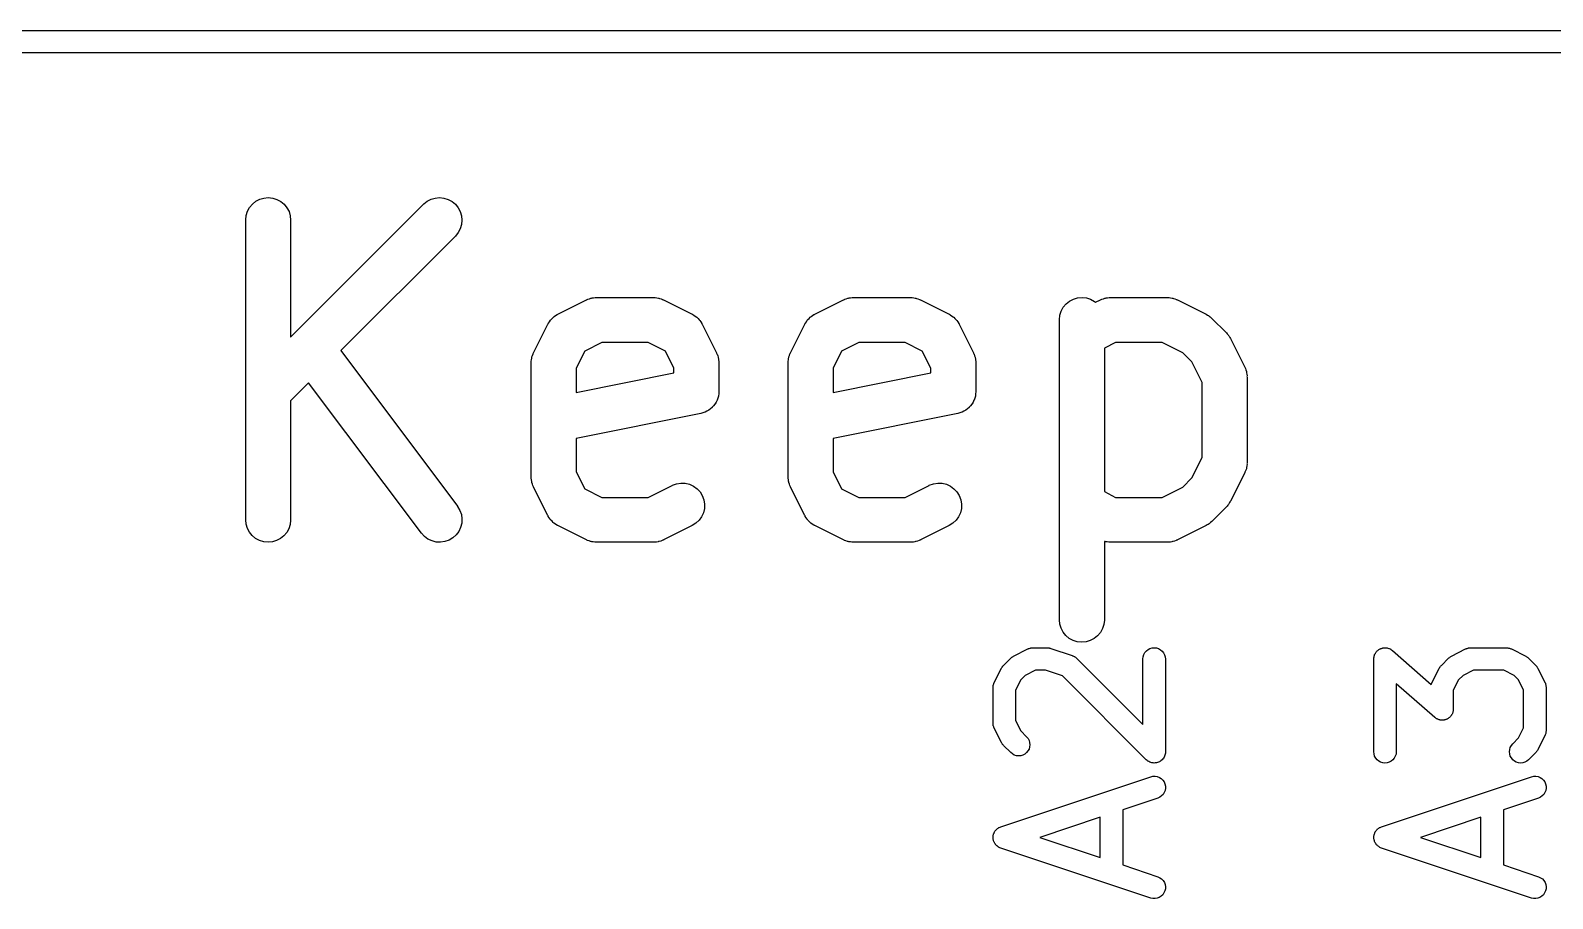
# Model space of a CAD drawing. Extents: x 108.9 to 171.3, y -114.4 to -56.8.
# Drawn here: x 121.73 to 131.89, y -62.61 to -56.82 of the extents above; entities that cross this region are included whole.
import ezdxf

# ---------------------------------------------------------------- set-up
doc = ezdxf.new("R2010")
doc.units = 0
doc.header["$MEASUREMENT"] = 0
doc.layers.add('BLACK', color=7, linetype='CONTINUOUS')

msp = doc.modelspace()

# ---------------------------------------------------------------- linework, layer by layer
at = {"layer": 'BLACK', "linetype": 'CONTINUOUS'}
for p, q in [((108.97, -56.821), (171.192, -56.821)), ((171.121, -56.971), (109.041, -56.971)), ((123.195, -58.002), (123.214, -57.9796)), ((123.214, -57.9796), (123.237, -57.9612)), ((123.237, -57.9612), (123.263, -57.9477)), ((123.263, -57.9477), (123.291, -57.9394)), ((123.291, -57.9394), (123.32, -57.9368)), ((123.32, -57.9368), (123.349, -57.9398)), ((123.349, -57.9398), (123.377, -57.9485)), ((123.377, -57.9485), (123.403, -57.9624)), ((123.403, -57.9624), (123.425, -57.9811)), ((123.425, -57.9811), (123.444, -58.0038)), ((123.469, -58.8675), (124.356, -57.9807)), ((124.356, -57.9807), (124.357, -57.9792)), ((124.357, -57.9792), (124.38, -57.961)), ((124.38, -57.961), (124.406, -57.9475)), ((124.406, -57.9475), (124.434, -57.9393)), ((124.434, -57.9393), (124.463, -57.9368)), ((124.463, -57.9368), (124.492, -57.9399)), ((124.492, -57.9399), (124.52, -57.9487)), ((124.52, -57.9487), (124.546, -57.9627)), ((124.546, -57.9627), (124.569, -57.9814)), ((124.569, -57.9814), (124.587, -58.0042)), ((123.169, -58.0847), (123.172, -58.0556)), ((123.169, -58.0868), (123.169, -58.0847)), ((123.169, -60.0868), (123.169, -58.0868)), ((123.172, -58.0556), (123.181, -58.0277)), ((123.181, -58.0277), (123.195, -58.002)), ((123.444, -58.0038), (123.458, -58.0296)), ((123.458, -58.0296), (123.466, -58.0576)), ((123.466, -58.0576), (123.469, -58.0868)), ((123.469, -58.0868), (123.469, -58.8675)), ((124.587, -58.0042), (124.601, -58.0301)), ((124.601, -58.0301), (124.609, -58.0581)), ((124.609, -58.0581), (124.612, -58.0873)), ((124.586, -58.1702), (124.568, -58.1928)), ((124.6, -58.1444), (124.586, -58.1702)), ((124.609, -58.1164), (124.6, -58.1444)), ((124.612, -58.0873), (124.609, -58.1164)), ((124.568, -58.1928), (123.803, -58.958)), ((125.252, -58.7145), (125.442, -58.6193)), ((125.442, -58.6193), (125.444, -58.6183)), ((125.444, -58.6183), (125.448, -58.6168)), ((125.448, -58.6168), (125.452, -58.6147)), ((125.452, -58.6147), (125.462, -58.6118)), ((125.462, -58.6118), (125.472, -58.6082)), ((125.472, -58.6082), (125.476, -58.6076)), ((125.476, -58.6076), (125.48, -58.6063)), ((125.48, -58.6063), (125.49, -58.6053)), ((125.49, -58.6053), (125.501, -58.6037)), ((125.501, -58.6037), (125.505, -58.6039)), ((125.505, -58.6039), (125.509, -58.6034)), ((125.509, -58.6034), (125.89, -58.6034)), ((125.89, -58.6034), (125.892, -58.6034)), ((125.892, -58.6034), (125.897, -58.6039)), ((125.897, -58.6039), (125.901, -58.6038)), ((125.901, -58.6038), (125.911, -58.6056)), ((125.911, -58.6056), (125.922, -58.6067)), ((125.922, -58.6067), (125.926, -58.608)), ((125.926, -58.608), (125.93, -58.6088)), ((125.93, -58.6088), (125.94, -58.6125)), ((125.94, -58.6125), (125.949, -58.6156)), ((125.949, -58.6156), (125.953, -58.6177)), ((125.953, -58.6177), (125.957, -58.6193)), ((125.957, -58.6193), (126.148, -58.7145)), ((126.966, -58.7145), (127.157, -58.6193)), ((127.157, -58.6193), (127.159, -58.6183)), ((127.159, -58.6183), (127.163, -58.6168)), ((127.163, -58.6168), (127.167, -58.6147)), ((127.167, -58.6147), (127.176, -58.6118)), ((127.176, -58.6118), (127.186, -58.6082)), ((127.186, -58.6082), (127.19, -58.6076)), ((127.19, -58.6076), (127.195, -58.6063)), ((127.195, -58.6063), (127.205, -58.6053)), ((127.205, -58.6053), (127.215, -58.6037)), ((127.215, -58.6037), (127.219, -58.6039)), ((127.219, -58.6039), (127.224, -58.6034)), ((127.224, -58.6034), (127.605, -58.6034)), ((127.605, -58.6034), (127.607, -58.6034)), ((127.607, -58.6034), (127.611, -58.6039)), ((127.611, -58.6039), (127.616, -58.6038)), ((127.616, -58.6038), (127.626, -58.6056)), ((127.626, -58.6056), (127.636, -58.6067)), ((127.636, -58.6067), (127.64, -58.608)), ((127.64, -58.608), (127.644, -58.6088)), ((127.644, -58.6088), (127.654, -58.6125)), ((127.654, -58.6125), (127.664, -58.6156)), ((127.664, -58.6156), (127.668, -58.6177)), ((127.668, -58.6177), (127.672, -58.6193)), ((127.672, -58.6193), (127.862, -58.7145)), ((128.601, -58.7222), (128.61, -58.6943)), ((128.61, -58.6943), (128.624, -58.6687)), ((128.624, -58.6687), (128.643, -58.6463)), ((128.643, -58.6463), (128.665, -58.6279)), ((128.665, -58.6279), (128.691, -58.6143)), ((128.691, -58.6143), (128.719, -58.6061)), ((128.719, -58.6061), (128.749, -58.6034)), ((128.749, -58.6034), (128.778, -58.6065)), ((128.778, -58.6065), (128.806, -58.6151)), ((128.806, -58.6151), (128.831, -58.6291)), ((128.831, -58.6291), (128.839, -58.6353)), ((128.839, -58.6353), (128.871, -58.6193)), ((128.871, -58.6193), (128.873, -58.6183)), ((128.873, -58.6183), (128.877, -58.6168)), ((128.877, -58.6168), (128.881, -58.6147)), ((128.881, -58.6147), (128.891, -58.6118)), ((128.891, -58.6118), (128.9, -58.6082)), ((128.9, -58.6082), (128.905, -58.6076)), ((128.905, -58.6076), (128.909, -58.6063)), ((128.909, -58.6063), (128.919, -58.6053)), ((128.919, -58.6053), (128.929, -58.6037)), ((128.929, -58.6037), (128.934, -58.6039)), ((128.934, -58.6039), (128.938, -58.6034)), ((128.938, -58.6034), (129.319, -58.6034)), ((129.319, -58.6034), (129.321, -58.6034)), ((129.321, -58.6034), (129.325, -58.6039)), ((129.325, -58.6039), (129.33, -58.6038)), ((129.33, -58.6038), (129.34, -58.6056)), ((129.34, -58.6056), (129.35, -58.6067)), ((129.35, -58.6067), (129.354, -58.608)), ((129.354, -58.608), (129.359, -58.6088)), ((129.359, -58.6088), (129.368, -58.6125)), ((129.368, -58.6125), (129.378, -58.6156)), ((129.378, -58.6156), (129.382, -58.6177)), ((129.382, -58.6177), (129.386, -58.6193)), ((129.386, -58.6193), (129.577, -58.7145)), ((125.09, -58.9721), (125.185, -58.7816)), ((125.185, -58.7816), (125.186, -58.7797)), ((125.186, -58.7797), (125.188, -58.777)), ((125.188, -58.777), (125.189, -58.774)), ((125.189, -58.774), (125.195, -58.7647)), ((125.195, -58.7647), (125.202, -58.7552)), ((125.202, -58.7552), (125.204, -58.7528)), ((125.204, -58.7528), (125.206, -58.7502)), ((125.206, -58.7502), (125.214, -58.7423)), ((125.214, -58.7423), (125.222, -58.7342)), ((125.222, -58.7342), (125.225, -58.7323)), ((125.225, -58.7323), (125.227, -58.7301)), ((125.227, -58.7301), (125.237, -58.724)), ((125.237, -58.724), (125.246, -58.7175)), ((125.246, -58.7175), (125.249, -58.7162)), ((125.249, -58.7162), (125.252, -58.7145)), ((126.148, -58.7145), (126.15, -58.7155)), ((126.15, -58.7155), (126.153, -58.7172)), ((126.153, -58.7172), (126.155, -58.7185)), ((126.155, -58.7185), (126.165, -58.7252)), ((126.165, -58.7252), (126.174, -58.7314)), ((126.174, -58.7314), (126.177, -58.7336)), ((126.177, -58.7336), (126.179, -58.7355)), ((126.179, -58.7355), (126.187, -58.7438)), ((126.187, -58.7438), (126.195, -58.7518)), ((126.195, -58.7518), (126.197, -58.7544)), ((126.197, -58.7544), (126.199, -58.7568)), ((126.199, -58.7568), (126.206, -58.7665)), ((126.206, -58.7665), (126.212, -58.7759)), ((126.212, -58.7759), (126.213, -58.7788)), ((126.213, -58.7788), (126.215, -58.7816)), ((126.215, -58.7816), (126.31, -58.9721)), ((126.804, -58.9721), (126.899, -58.7816)), ((126.899, -58.7816), (126.9, -58.7797)), ((126.9, -58.7797), (126.902, -58.777)), ((126.902, -58.777), (126.903, -58.774)), ((126.903, -58.774), (126.91, -58.7647)), ((126.91, -58.7647), (126.916, -58.7552)), ((126.916, -58.7552), (126.918, -58.7528)), ((126.918, -58.7528), (126.92, -58.7502)), ((126.92, -58.7502), (126.928, -58.7423)), ((126.928, -58.7423), (126.936, -58.7342)), ((126.936, -58.7342), (126.939, -58.7323)), ((126.939, -58.7323), (126.941, -58.7301)), ((126.941, -58.7301), (126.951, -58.724)), ((126.951, -58.724), (126.96, -58.7175)), ((126.96, -58.7175), (126.963, -58.7162)), ((126.963, -58.7162), (126.966, -58.7145)), ((127.862, -58.7145), (127.864, -58.7155)), ((127.864, -58.7155), (127.867, -58.7172)), ((127.867, -58.7172), (127.87, -58.7185)), ((127.87, -58.7185), (127.879, -58.7252)), ((127.879, -58.7252), (127.889, -58.7314)), ((127.889, -58.7314), (127.891, -58.7336)), ((127.891, -58.7336), (127.894, -58.7355)), ((127.894, -58.7355), (127.901, -58.7438)), ((127.901, -58.7438), (127.91, -58.7518)), ((127.91, -58.7518), (127.911, -58.7544)), ((127.911, -58.7544), (127.914, -58.7568)), ((127.914, -58.7568), (127.92, -58.7665)), ((127.92, -58.7665), (127.926, -58.7759)), ((127.926, -58.7759), (127.928, -58.7788)), ((127.928, -58.7788), (127.929, -58.7816)), ((127.929, -58.7816), (128.025, -58.9721)), ((128.598, -58.7513), (128.601, -58.7222)), ((128.598, -58.7534), (128.598, -58.7513)), ((128.598, -60.7534), (128.598, -58.7534)), ((129.577, -58.7145), (129.578, -58.7155)), ((129.578, -58.7155), (129.585, -58.72)), ((129.585, -58.72), (129.593, -58.724)), ((129.593, -58.724), (129.598, -58.728)), ((129.598, -58.728), (129.603, -58.7314)), ((129.603, -58.7314), (129.609, -58.7373)), ((129.609, -58.7373), (129.615, -58.7426)), ((129.615, -58.7426), (129.711, -58.8378)), ((129.711, -58.8378), (129.712, -58.8393)), ((129.712, -58.8393), (129.717, -58.8459)), ((129.717, -58.8459), (129.723, -58.852)), ((129.723, -58.852), (129.727, -58.8573)), ((129.727, -58.8573), (129.73, -58.8622)), ((129.73, -58.8622), (129.734, -58.8697)), ((129.734, -58.8697), (129.739, -58.8768)), ((129.739, -58.8768), (129.834, -59.0673)), ((123.803, -58.958), (124.582, -59.9968)), ((125.078, -59.0037), (125.079, -58.9994)), ((125.079, -58.9994), (125.083, -58.9898)), ((125.083, -58.9898), (125.086, -58.9801)), ((125.086, -58.9801), (125.088, -58.9762)), ((125.088, -58.9762), (125.09, -58.9721)), ((125.431, -58.9605), (125.374, -59.0746)), ((125.545, -58.9034), (125.431, -58.9605)), ((125.855, -58.9034), (125.545, -58.9034)), ((125.969, -58.9605), (125.855, -58.9034)), ((126.026, -59.0746), (125.969, -58.9605)), ((126.31, -58.9721), (126.311, -58.9739)), ((126.311, -58.9739), (126.313, -58.9781)), ((126.313, -58.9781), (126.315, -58.982)), ((126.315, -58.982), (126.318, -58.9918)), ((126.318, -58.9918), (126.321, -59.0014)), ((126.793, -58.9994), (126.797, -58.9898)), ((126.793, -59.0037), (126.793, -58.9994)), ((126.797, -58.9898), (126.8, -58.9801)), ((126.8, -58.9801), (126.802, -58.9762)), ((126.802, -58.9762), (126.804, -58.9721)), ((127.145, -58.9605), (127.088, -59.0746)), ((127.259, -58.9034), (127.145, -58.9605)), ((127.569, -58.9034), (127.259, -58.9034)), ((127.683, -58.9605), (127.569, -58.9034)), ((127.74, -59.0746), (127.683, -58.9605)), ((128.025, -58.9721), (128.025, -58.9739)), ((128.025, -58.9739), (128.027, -58.9781)), ((128.027, -58.9781), (128.029, -58.982)), ((128.029, -58.982), (128.032, -58.9918)), ((128.032, -58.9918), (128.036, -59.0014)), ((128.973, -58.9034), (128.898, -58.9414)), ((128.898, -58.9414), (128.898, -59.8988)), ((129.284, -58.9034), (128.973, -58.9034)), ((129.421, -58.9719), (129.284, -58.9034)), ((129.481, -59.0328), (129.421, -58.9719)), ((125.074, -59.0282), (125.076, -59.0181)), ((125.074, -59.0327), (125.074, -59.0282)), ((125.074, -59.037), (125.074, -59.0327)), ((125.074, -59.0391), (125.074, -59.037)), ((125.074, -59.801), (125.074, -59.0391)), ((125.076, -59.0181), (125.077, -59.008)), ((125.077, -59.008), (125.078, -59.0037)), ((125.374, -59.0746), (125.374, -59.2371)), ((126.026, -59.1066), (126.026, -59.0746)), ((126.321, -59.0014), (126.322, -59.0058)), ((126.322, -59.0058), (126.323, -59.01)), ((126.323, -59.01), (126.324, -59.0202)), ((126.324, -59.0202), (126.326, -59.0303)), ((126.326, -59.0303), (126.326, -59.0347)), ((126.326, -59.0347), (126.326, -59.0391)), ((126.326, -59.0391), (126.326, -59.2296)), ((126.788, -59.0282), (126.79, -59.0181)), ((126.789, -59.0327), (126.788, -59.0282)), ((126.788, -59.037), (126.789, -59.0327)), ((126.788, -59.0391), (126.788, -59.037)), ((126.788, -59.801), (126.788, -59.0391)), ((126.79, -59.0181), (126.791, -59.008)), ((126.791, -59.008), (126.793, -59.0037)), ((127.088, -59.0746), (127.088, -59.2371)), ((127.74, -59.1066), (127.74, -59.0746)), ((128.036, -59.0014), (128.036, -59.0058)), ((128.036, -59.0058), (128.038, -59.01)), ((128.038, -59.01), (128.039, -59.0202)), ((128.039, -59.0202), (128.04, -59.0303)), ((128.04, -59.0303), (128.04, -59.0347)), ((128.04, -59.0347), (128.04, -59.0391)), ((128.04, -59.0391), (128.04, -59.2296)), ((129.55, -59.1698), (129.481, -59.0328)), ((129.834, -59.0673), (129.835, -59.0692)), ((129.835, -59.0692), (129.837, -59.0733)), ((129.837, -59.0733), (129.839, -59.0772)), ((129.839, -59.0772), (129.842, -59.087)), ((129.842, -59.087), (129.845, -59.0967)), ((129.845, -59.0967), (129.846, -59.101)), ((129.846, -59.101), (129.847, -59.1052)), ((123.588, -59.1723), (123.469, -59.2918)), ((124.342, -60.1768), (123.588, -59.1723)), ((125.374, -59.2371), (126.026, -59.1066)), ((127.088, -59.2371), (127.74, -59.1066)), ((129.55, -59.6704), (129.55, -59.1698)), ((129.847, -59.1052), (129.848, -59.1154)), ((129.848, -59.1154), (129.85, -59.1256)), ((129.85, -59.1256), (129.849, -59.13)), ((129.849, -59.13), (129.85, -59.1344)), ((129.85, -59.1344), (129.85, -59.7058)), ((123.469, -59.2918), (123.469, -60.0868)), ((126.307, -59.3009), (126.301, -59.3133)), ((126.314, -59.2887), (126.307, -59.3009)), ((126.319, -59.2741), (126.314, -59.2875)), ((126.314, -59.2875), (126.314, -59.2881)), ((126.314, -59.2881), (126.314, -59.2887)), ((126.323, -59.2608), (126.319, -59.2741)), ((126.325, -59.2456), (126.323, -59.2595)), ((126.323, -59.2595), (126.323, -59.2601)), ((126.323, -59.2601), (126.323, -59.2608)), ((126.326, -59.2317), (126.325, -59.2456)), ((126.326, -59.2296), (126.326, -59.2303)), ((126.326, -59.2303), (126.326, -59.2304)), ((126.326, -59.2304), (126.326, -59.2304)), ((126.326, -59.2304), (126.326, -59.2317)), ((128.022, -59.3009), (128.015, -59.3133)), ((128.028, -59.2887), (128.022, -59.3009)), ((128.029, -59.2875), (128.028, -59.2881)), ((128.028, -59.2881), (128.028, -59.2887)), ((128.033, -59.2741), (128.029, -59.2875)), ((128.037, -59.2608), (128.033, -59.2741)), ((128.039, -59.2456), (128.037, -59.2595)), ((128.037, -59.2595), (128.037, -59.2601)), ((128.037, -59.2601), (128.037, -59.2608)), ((128.04, -59.2317), (128.039, -59.2456)), ((128.04, -59.2296), (128.04, -59.2303)), ((128.04, -59.2303), (128.04, -59.2304)), ((128.04, -59.2304), (128.04, -59.2304)), ((128.04, -59.2304), (128.04, -59.2317)), ((126.206, -59.3767), (125.374, -59.5431)), ((126.219, -59.3726), (126.206, -59.3767)), ((126.232, -59.3687), (126.219, -59.3726)), ((126.233, -59.3684), (126.232, -59.3687)), ((126.234, -59.3682), (126.233, -59.3684)), ((126.246, -59.3616), (126.234, -59.3682)), ((126.258, -59.3551), (126.246, -59.3616)), ((126.259, -59.3547), (126.258, -59.3551)), ((126.27, -59.3455), (126.259, -59.3544)), ((126.259, -59.3544), (126.259, -59.3547)), ((126.281, -59.3368), (126.27, -59.3455)), ((126.282, -59.3359), (126.281, -59.3363)), ((126.281, -59.3363), (126.281, -59.3368)), ((126.291, -59.3251), (126.282, -59.3359)), ((126.3, -59.3144), (126.291, -59.3251)), ((126.301, -59.3133), (126.3, -59.3138)), ((126.3, -59.3138), (126.3, -59.3144)), ((127.92, -59.3767), (127.088, -59.5431)), ((127.933, -59.3726), (127.92, -59.3767)), ((127.947, -59.3687), (127.933, -59.3726)), ((127.948, -59.3682), (127.947, -59.3684)), ((127.947, -59.3684), (127.947, -59.3687)), ((127.96, -59.3616), (127.948, -59.3682)), ((127.973, -59.3551), (127.96, -59.3616)), ((127.974, -59.3544), (127.973, -59.3547)), ((127.973, -59.3547), (127.973, -59.3551)), ((127.984, -59.3455), (127.974, -59.3544)), ((127.995, -59.3368), (127.984, -59.3455)), ((127.996, -59.3363), (127.995, -59.3368)), ((128.005, -59.3251), (127.996, -59.3359)), ((127.996, -59.3359), (127.996, -59.3363)), ((128.014, -59.3144), (128.005, -59.3251)), ((128.015, -59.3133), (128.014, -59.3138)), ((128.014, -59.3138), (128.014, -59.3144)), ((125.374, -59.5431), (125.374, -59.7656)), ((127.088, -59.5431), (127.088, -59.7656)), ((129.481, -59.8074), (129.55, -59.6704)), ((129.85, -59.7079), (129.849, -59.7123)), ((129.85, -59.7058), (129.85, -59.7079)), ((125.074, -59.8054), (125.074, -59.801)), ((125.074, -59.8099), (125.074, -59.8054)), ((125.076, -59.82), (125.074, -59.8099)), ((125.374, -59.7656), (125.431, -59.8797)), ((126.788, -59.8054), (126.788, -59.801)), ((126.788, -59.8099), (126.788, -59.8054)), ((126.79, -59.82), (126.788, -59.8099)), ((127.088, -59.7656), (127.145, -59.8797)), ((129.421, -59.8682), (129.481, -59.8074)), ((129.834, -59.7729), (129.739, -59.9634)), ((129.836, -59.7688), (129.834, -59.7729)), ((129.838, -59.7649), (129.836, -59.7688)), ((129.841, -59.7551), (129.838, -59.7649)), ((129.845, -59.7456), (129.841, -59.7551)), ((129.847, -59.737), (129.845, -59.7412)), ((129.845, -59.7412), (129.845, -59.7456)), ((129.848, -59.7268), (129.847, -59.737)), ((129.85, -59.7167), (129.848, -59.7268)), ((129.849, -59.7123), (129.85, -59.7167)), ((125.077, -59.8302), (125.076, -59.82)), ((125.078, -59.8344), (125.077, -59.8302)), ((125.079, -59.8388), (125.078, -59.8344)), ((125.082, -59.8484), (125.079, -59.8388)), ((125.085, -59.8582), (125.082, -59.8484)), ((125.087, -59.8621), (125.085, -59.8582)), ((125.089, -59.8662), (125.087, -59.8621)), ((125.09, -59.8681), (125.089, -59.8662)), ((125.185, -60.0586), (125.09, -59.8681)), ((125.431, -59.8797), (125.545, -59.9368)), ((125.855, -59.9368), (126.014, -59.8574)), ((126.014, -59.8574), (126.016, -59.8564)), ((126.016, -59.8564), (126.043, -59.8463)), ((126.043, -59.8463), (126.072, -59.8418)), ((126.072, -59.8418), (126.101, -59.8429)), ((126.101, -59.8429), (126.13, -59.8497)), ((126.13, -59.8497), (126.156, -59.8619)), ((126.156, -59.8619), (126.18, -59.8791)), ((126.18, -59.8791), (126.2, -59.9005)), ((126.2, -59.9005), (126.215, -59.9254)), ((126.791, -59.8302), (126.79, -59.82)), ((126.792, -59.8344), (126.791, -59.8302)), ((126.793, -59.8388), (126.792, -59.8344)), ((126.796, -59.8484), (126.793, -59.8388)), ((126.799, -59.8582), (126.796, -59.8484)), ((126.801, -59.8621), (126.799, -59.8582)), ((126.803, -59.8662), (126.801, -59.8621)), ((126.804, -59.8681), (126.803, -59.8662)), ((126.899, -60.0586), (126.804, -59.8681)), ((127.145, -59.8797), (127.259, -59.9368)), ((127.569, -59.9368), (127.728, -59.8574)), ((127.728, -59.8574), (127.73, -59.8564)), ((127.73, -59.8564), (127.757, -59.8463)), ((127.757, -59.8463), (127.786, -59.8418)), ((127.786, -59.8418), (127.816, -59.8429)), ((127.816, -59.8429), (127.844, -59.8497)), ((127.844, -59.8497), (127.871, -59.8619)), ((127.871, -59.8619), (127.894, -59.8791)), ((127.894, -59.8791), (127.914, -59.9005)), ((127.914, -59.9005), (127.93, -59.9254)), ((128.898, -59.8988), (128.973, -59.9368)), ((129.284, -59.9368), (129.421, -59.8682)), ((124.582, -59.9968), (124.583, -59.9984)), ((124.583, -59.9984), (124.598, -60.0237)), ((125.545, -59.9368), (125.855, -59.9368)), ((126.215, -59.9254), (126.226, -59.9528)), ((126.23, -60.0109), (126.223, -60.0395)), ((126.226, -59.9528), (126.231, -59.9817)), ((126.231, -59.9817), (126.23, -60.0109)), ((127.259, -59.9368), (127.569, -59.9368)), ((127.93, -59.9254), (127.94, -59.9528)), ((127.944, -60.0109), (127.937, -60.0395)), ((127.94, -59.9528), (127.945, -59.9817)), ((127.945, -59.9817), (127.944, -60.0109)), ((128.973, -59.9368), (129.284, -59.9368)), ((129.711, -60.0024), (129.615, -60.0976)), ((129.716, -59.9958), (129.711, -60.0024)), ((129.722, -59.9898), (129.716, -59.9958)), ((129.725, -59.9846), (129.722, -59.9898)), ((129.729, -59.9797), (129.725, -59.9846)), ((129.733, -59.9723), (129.729, -59.9797)), ((129.738, -59.9652), (129.733, -59.9723)), ((129.739, -59.9634), (129.738, -59.9652)), ((123.172, -60.1159), (123.169, -60.0868)), ((123.18, -60.1439), (123.172, -60.1159)), ((123.466, -60.1179), (123.457, -60.1459)), ((123.469, -60.0889), (123.466, -60.1179)), ((123.469, -60.0868), (123.469, -60.0889)), ((124.598, -60.0237), (124.608, -60.0513)), ((124.61, -60.1095), (124.603, -60.1379)), ((124.608, -60.0513), (124.612, -60.0803)), ((124.612, -60.0803), (124.61, -60.1095)), ((125.187, -60.0613), (125.185, -60.0586)), ((125.188, -60.0643), (125.187, -60.0613)), ((125.194, -60.0737), (125.188, -60.0643)), ((125.2, -60.0834), (125.194, -60.0737)), ((125.203, -60.0857), (125.2, -60.0834)), ((125.204, -60.0884), (125.203, -60.0857)), ((125.213, -60.0964), (125.204, -60.0884)), ((125.22, -60.1047), (125.213, -60.0964)), ((125.223, -60.1066), (125.22, -60.1047)), ((125.225, -60.1088), (125.223, -60.1066)), ((125.235, -60.115), (125.225, -60.1088)), ((125.244, -60.1216), (125.235, -60.115)), ((126.173, -60.1101), (126.148, -60.1257)), ((126.194, -60.09), (126.173, -60.1101)), ((126.211, -60.0661), (126.194, -60.09)), ((126.223, -60.0395), (126.211, -60.0661)), ((126.901, -60.0613), (126.899, -60.0586)), ((126.902, -60.0643), (126.901, -60.0613)), ((126.909, -60.0737), (126.902, -60.0643)), ((126.915, -60.0834), (126.909, -60.0737)), ((126.917, -60.0857), (126.915, -60.0834)), ((126.919, -60.0884), (126.917, -60.0857)), ((126.927, -60.0964), (126.919, -60.0884)), ((126.935, -60.1047), (126.927, -60.0964)), ((126.937, -60.1066), (126.935, -60.1047)), ((126.94, -60.1088), (126.937, -60.1066)), ((126.949, -60.115), (126.94, -60.1088)), ((126.959, -60.1216), (126.949, -60.115)), ((127.887, -60.1101), (127.862, -60.1257)), ((127.908, -60.09), (127.887, -60.1101)), ((127.925, -60.0661), (127.908, -60.09)), ((127.937, -60.0395), (127.925, -60.0661)), ((129.591, -60.1173), (129.584, -60.1212)), ((129.596, -60.1134), (129.591, -60.1173)), ((129.601, -60.1101), (129.596, -60.1134)), ((129.607, -60.1043), (129.601, -60.1101)), ((129.614, -60.0991), (129.607, -60.1043)), ((129.615, -60.0976), (129.614, -60.0991)), ((123.194, -60.1698), (123.18, -60.1439)), ((123.213, -60.1925), (123.194, -60.1698)), ((123.235, -60.2111), (123.213, -60.1925)), ((123.261, -60.225), (123.235, -60.2111)), ((123.401, -60.2123), (123.375, -60.2258)), ((123.424, -60.1939), (123.401, -60.2123)), ((123.443, -60.1715), (123.424, -60.1939)), ((123.457, -60.1459), (123.443, -60.1715)), ((124.362, -60.1984), (124.342, -60.1768)), ((124.385, -60.2157), (124.362, -60.1984)), ((124.412, -60.2281), (124.385, -60.2157)), ((124.551, -60.2074), (124.526, -60.2224)), ((124.573, -60.1878), (124.551, -60.2074)), ((124.59, -60.1643), (124.573, -60.1878)), ((124.603, -60.1379), (124.59, -60.1643)), ((125.247, -60.123), (125.244, -60.1216)), ((125.25, -60.1247), (125.247, -60.123)), ((125.252, -60.1257), (125.25, -60.1247)), ((125.442, -60.2209), (125.252, -60.1257)), ((126.148, -60.1257), (125.957, -60.2209)), ((126.962, -60.123), (126.959, -60.1216)), ((126.964, -60.1247), (126.962, -60.123)), ((126.966, -60.1257), (126.964, -60.1247)), ((127.157, -60.2209), (126.966, -60.1257)), ((127.862, -60.1257), (127.672, -60.2209)), ((129.577, -60.1257), (129.386, -60.2209)), ((129.584, -60.1212), (129.577, -60.1257)), ((123.289, -60.2337), (123.261, -60.225)), ((123.318, -60.2368), (123.289, -60.2337)), ((123.347, -60.2341), (123.318, -60.2368)), ((123.375, -60.2258), (123.347, -60.2341)), ((124.44, -60.2352), (124.412, -60.2281)), ((124.469, -60.2366), (124.44, -60.2352)), ((124.498, -60.2323), (124.469, -60.2366)), ((124.526, -60.2224), (124.498, -60.2323)), ((125.446, -60.2225), (125.442, -60.2209)), ((125.45, -60.2246), (125.446, -60.2225)), ((125.46, -60.2277), (125.45, -60.2246)), ((125.47, -60.2314), (125.46, -60.2277)), ((125.474, -60.2321), (125.47, -60.2314)), ((125.478, -60.2335), (125.474, -60.2321)), ((125.488, -60.2346), (125.478, -60.2335)), ((125.499, -60.2364), (125.488, -60.2346)), ((125.503, -60.2363), (125.499, -60.2364)), ((125.507, -60.2367), (125.503, -60.2363)), ((125.509, -60.2368), (125.507, -60.2367)), ((125.89, -60.2368), (125.509, -60.2368)), ((125.895, -60.2363), (125.89, -60.2368)), ((125.899, -60.2365), (125.895, -60.2363)), ((125.909, -60.2349), (125.899, -60.2365)), ((125.92, -60.2339), (125.909, -60.2349)), ((125.924, -60.2326), (125.92, -60.2339)), ((125.928, -60.2319), (125.924, -60.2326)), ((125.938, -60.2284), (125.928, -60.2319)), ((125.948, -60.2254), (125.938, -60.2284)), ((125.951, -60.2234), (125.948, -60.2254)), ((125.956, -60.2218), (125.951, -60.2234)), ((125.957, -60.2209), (125.956, -60.2218)), ((127.161, -60.2225), (127.157, -60.2209)), ((127.165, -60.2246), (127.161, -60.2225)), ((127.174, -60.2277), (127.165, -60.2246)), ((127.184, -60.2314), (127.174, -60.2277)), ((127.188, -60.2321), (127.184, -60.2314)), ((127.193, -60.2335), (127.188, -60.2321)), ((127.203, -60.2346), (127.193, -60.2335)), ((127.213, -60.2364), (127.203, -60.2346)), ((127.217, -60.2363), (127.213, -60.2364)), ((127.222, -60.2367), (127.217, -60.2363)), ((127.224, -60.2368), (127.222, -60.2367)), ((127.605, -60.2368), (127.224, -60.2368)), ((127.609, -60.2363), (127.605, -60.2368)), ((127.613, -60.2365), (127.609, -60.2363)), ((127.624, -60.2349), (127.613, -60.2365)), ((127.634, -60.2339), (127.624, -60.2349)), ((127.638, -60.2326), (127.634, -60.2339)), ((127.642, -60.2319), (127.638, -60.2326)), ((127.652, -60.2284), (127.642, -60.2319)), ((127.662, -60.2254), (127.652, -60.2284)), ((127.666, -60.2234), (127.662, -60.2254)), ((127.67, -60.2218), (127.666, -60.2234)), ((127.672, -60.2209), (127.67, -60.2218)), ((128.898, -60.2314), (128.898, -60.2311)), ((128.898, -60.2311), (128.898, -60.7534)), ((128.903, -60.2321), (128.898, -60.2314)), ((128.907, -60.2335), (128.903, -60.2321)), ((128.917, -60.2346), (128.907, -60.2335)), ((128.927, -60.2364), (128.917, -60.2346)), ((128.932, -60.2363), (128.927, -60.2364)), ((128.936, -60.2367), (128.932, -60.2363)), ((128.938, -60.2368), (128.936, -60.2367)), ((129.319, -60.2368), (128.938, -60.2368)), ((129.323, -60.2363), (129.319, -60.2368)), ((129.328, -60.2365), (129.323, -60.2363)), ((129.338, -60.2349), (129.328, -60.2365)), ((129.348, -60.2339), (129.338, -60.2349)), ((129.352, -60.2326), (129.348, -60.2339)), ((129.357, -60.2319), (129.352, -60.2326)), ((129.366, -60.2284), (129.357, -60.2319)), ((129.376, -60.2254), (129.366, -60.2284)), ((129.38, -60.2234), (129.376, -60.2254)), ((129.384, -60.2218), (129.38, -60.2234)), ((129.386, -60.2209), (129.384, -60.2218)), ((128.6, -60.7826), (128.598, -60.7534)), ((128.609, -60.8106), (128.6, -60.7826)), ((128.623, -60.8364), (128.609, -60.8106)), ((128.885, -60.8125), (128.871, -60.8382)), ((128.894, -60.7846), (128.885, -60.8125)), ((128.898, -60.7555), (128.894, -60.7846)), ((128.898, -60.7534), (128.898, -60.7555)), ((128.641, -60.8591), (128.623, -60.8364)), ((128.664, -60.8778), (128.641, -60.8591)), ((128.689, -60.8917), (128.664, -60.8778)), ((128.717, -60.9004), (128.689, -60.8917)), ((128.746, -60.9034), (128.717, -60.9004)), ((128.776, -60.9008), (128.746, -60.9034)), ((128.804, -60.8925), (128.776, -60.9008)), ((128.83, -60.8789), (128.804, -60.8925)), ((128.852, -60.8606), (128.83, -60.8789)), ((128.871, -60.8382), (128.852, -60.8606)), ((128.225, -61.0579), (128.273, -61.0103)), ((128.273, -61.0096), (128.277, -61.0069)), ((128.273, -61.0103), (128.273, -61.0096)), ((128.277, -61.0069), (128.28, -61.004)), ((128.28, -61.004), (128.282, -61.0024)), ((128.282, -61.0024), (128.285, -61.0004)), ((128.285, -61.0004), (128.289, -60.9985)), ((128.289, -60.9985), (128.292, -60.9963)), ((128.292, -60.9963), (128.387, -60.9486)), ((128.387, -60.9486), (128.388, -60.9482)), ((128.388, -60.9482), (128.39, -60.9474)), ((128.39, -60.9474), (128.392, -60.9464)), ((128.392, -60.9464), (128.397, -60.9449)), ((128.397, -60.9449), (128.402, -60.9431)), ((128.402, -60.9431), (128.404, -60.9428)), ((128.404, -60.9428), (128.406, -60.9421)), ((128.406, -60.9421), (128.411, -60.9416)), ((128.411, -60.9416), (128.416, -60.9408)), ((128.416, -60.9408), (128.419, -60.9409)), ((128.419, -60.9409), (128.421, -60.9407)), ((128.421, -60.9407), (128.516, -60.9407)), ((128.516, -60.9407), (128.517, -60.9407)), ((128.517, -60.9407), (128.521, -60.9412)), ((128.521, -60.9412), (128.526, -60.9413)), ((128.526, -60.9413), (128.529, -60.942)), ((128.529, -60.942), (128.532, -60.9424)), ((128.532, -60.9424), (128.536, -60.9436)), ((128.536, -60.9436), (128.54, -60.9446)), ((128.54, -60.9446), (128.683, -60.9922)), ((128.683, -60.9922), (128.684, -60.9925)), ((128.684, -60.9925), (128.686, -60.9934)), ((128.686, -60.9934), (128.688, -60.9941)), ((128.688, -60.9941), (128.692, -60.9965)), ((128.692, -60.9965), (128.697, -60.9987)), ((128.697, -60.9987), (128.699, -61)), ((128.699, -61), (128.701, -61.001)), ((128.701, -61.001), (128.705, -61.0043)), ((128.705, -61.0043), (128.709, -61.0073)), ((128.709, -61.0073), (128.71, -61.0089)), ((128.71, -61.0089), (128.712, -61.0103)), ((128.712, -61.0103), (129.155, -61.4537)), ((129.155, -61.0147), (129.157, -61.0001)), ((129.155, -61.0157), (129.155, -61.0147)), ((129.155, -61.4537), (129.155, -61.0157)), ((129.157, -61.0001), (129.161, -60.9862)), ((129.161, -60.9862), (129.168, -60.9733)), ((129.168, -60.9733), (129.178, -60.9621)), ((129.178, -60.9621), (129.189, -60.953)), ((129.189, -60.953), (129.202, -60.9462)), ((129.202, -60.9462), (129.216, -60.942)), ((129.216, -60.942), (129.231, -60.9407)), ((129.231, -60.9407), (129.245, -60.9422)), ((129.245, -60.9422), (129.259, -60.9466)), ((129.259, -60.9466), (129.272, -60.9535)), ((129.272, -60.9535), (129.284, -60.9629)), ((129.284, -60.9629), (129.293, -60.9742)), ((129.293, -60.9742), (129.3, -60.9871)), ((129.3, -60.9871), (129.304, -61.0011)), ((129.304, -61.0011), (129.305, -61.0157)), ((129.305, -61.0157), (129.305, -61.6348)), ((130.695, -61.0147), (130.696, -61.01)), ((130.695, -61.0157), (130.695, -61.0147)), ((130.695, -61.6348), (130.695, -61.0157)), ((130.696, -61.0053), (130.697, -61.0027)), ((130.696, -61.01), (130.696, -61.0053)), ((130.697, -61.0001), (130.698, -60.9956)), ((130.697, -61.0027), (130.697, -61.0001)), ((130.698, -60.9956), (130.7, -60.9911)), ((130.7, -60.9911), (130.701, -60.9887)), ((130.701, -60.9862), (130.704, -60.9821)), ((130.701, -60.9887), (130.701, -60.9862)), ((130.704, -60.9821), (130.706, -60.9778)), ((130.706, -60.9778), (130.707, -60.9756)), ((130.707, -60.9756), (130.708, -60.9733)), ((130.708, -60.9733), (130.712, -60.9697)), ((130.712, -60.9697), (130.714, -60.9659)), ((130.714, -60.9659), (130.716, -60.9641)), ((130.716, -60.9641), (130.718, -60.9621)), ((130.718, -60.9621), (130.722, -60.9592)), ((130.722, -60.9592), (130.725, -60.956)), ((130.725, -60.956), (130.727, -60.9546)), ((130.727, -60.9546), (130.729, -60.953)), ((130.729, -60.953), (130.733, -60.9508)), ((130.733, -60.9508), (130.737, -60.9483)), ((130.737, -60.9483), (130.74, -60.9474)), ((130.74, -60.9474), (130.742, -60.9462)), ((130.742, -60.9462), (130.747, -60.9448)), ((130.747, -60.9448), (130.751, -60.9432)), ((130.751, -60.9432), (130.754, -60.9428)), ((130.754, -60.9428), (130.756, -60.942)), ((130.756, -60.942), (130.761, -60.9416)), ((130.761, -60.9416), (130.766, -60.9409)), ((130.766, -60.9409), (130.768, -60.941)), ((130.768, -60.941), (130.771, -60.9407)), ((130.771, -60.9407), (130.776, -60.9412)), ((130.776, -60.9412), (130.78, -60.9414)), ((130.78, -60.9414), (130.783, -60.942)), ((130.783, -60.942), (130.785, -60.9422)), ((130.785, -60.9422), (130.79, -60.9436)), ((130.79, -60.9436), (130.795, -60.9447)), ((130.795, -60.9447), (130.797, -60.9458)), ((130.797, -60.9458), (130.799, -60.9466)), ((130.799, -60.9466), (130.804, -60.9488)), ((130.804, -60.9488), (130.808, -60.9508)), ((130.808, -60.9508), (130.81, -60.9523)), ((130.81, -60.9523), (130.812, -60.9535)), ((130.812, -60.9535), (130.816, -60.9565)), ((130.816, -60.9565), (130.82, -60.9593)), ((130.82, -60.9593), (131.079, -61.1862)), ((131.146, -61.0579), (131.194, -61.0103)), ((131.194, -61.0096), (131.198, -61.0069)), ((131.194, -61.0103), (131.194, -61.0096)), ((131.198, -61.0069), (131.201, -61.004)), ((131.201, -61.004), (131.203, -61.0024)), ((131.203, -61.0024), (131.206, -61.0004)), ((131.206, -61.0004), (131.209, -60.9985)), ((131.209, -60.9985), (131.213, -60.9963)), ((131.213, -60.9963), (131.308, -60.9486)), ((131.308, -60.9486), (131.309, -60.9482)), ((131.309, -60.9482), (131.311, -60.9474)), ((131.311, -60.9474), (131.313, -60.9464)), ((131.313, -60.9464), (131.318, -60.9449)), ((131.318, -60.9449), (131.323, -60.9431)), ((131.323, -60.9431), (131.325, -60.9428)), ((131.325, -60.9428), (131.327, -60.9421)), ((131.327, -60.9421), (131.332, -60.9416)), ((131.332, -60.9416), (131.337, -60.9408)), ((131.337, -60.9408), (131.34, -60.9409)), ((131.34, -60.9409), (131.342, -60.9407)), ((131.342, -60.9407), (131.58, -60.9407)), ((131.58, -60.9407), (131.581, -60.9407)), ((131.581, -60.9407), (131.583, -60.941)), ((131.583, -60.941), (131.585, -60.9409)), ((131.585, -60.9409), (131.59, -60.9418)), ((131.59, -60.9418), (131.595, -60.9424)), ((131.595, -60.9424), (131.598, -60.943)), ((131.598, -60.943), (131.6, -60.9434)), ((131.6, -60.9434), (131.605, -60.9452)), ((131.605, -60.9452), (131.609, -60.9468)), ((131.609, -60.9468), (131.611, -60.9478)), ((131.611, -60.9478), (131.613, -60.9486)), ((131.613, -60.9486), (131.709, -60.9963)), ((131.709, -60.9963), (131.71, -60.9967)), ((131.71, -60.9967), (131.713, -60.999)), ((131.713, -60.999), (131.717, -61.001)), ((131.717, -61.001), (131.719, -61.003)), ((131.719, -61.003), (131.722, -61.0047)), ((131.722, -61.0047), (131.725, -61.0076)), ((131.725, -61.0076), (131.728, -61.0103)), ((131.728, -61.0103), (131.776, -61.0579)), ((128.163, -61.1726), (128.211, -61.0774)), ((128.211, -61.0765), (128.214, -61.0729)), ((128.211, -61.0774), (128.211, -61.0765)), ((128.214, -61.0729), (128.216, -61.0692)), ((128.216, -61.0692), (128.218, -61.0668)), ((128.218, -61.0668), (128.219, -61.0642)), ((128.219, -61.0642), (128.222, -61.0612)), ((128.222, -61.0612), (128.225, -61.0579)), ((128.37, -61.125), (128.34, -61.1554)), ((128.439, -61.0907), (128.37, -61.125)), ((128.504, -61.0907), (128.439, -61.0907)), ((128.618, -61.1289), (128.504, -61.0907)), ((129.177, -61.6878), (128.618, -61.1289)), ((131.084, -61.1726), (131.132, -61.0774)), ((131.132, -61.0765), (131.135, -61.0729)), ((131.132, -61.0774), (131.132, -61.0765)), ((131.135, -61.0729), (131.137, -61.0692)), ((131.137, -61.0692), (131.139, -61.0668)), ((131.139, -61.0668), (131.14, -61.0642)), ((131.14, -61.0642), (131.143, -61.0612)), ((131.143, -61.0612), (131.146, -61.0579)), ((131.291, -61.125), (131.261, -61.1554)), ((131.36, -61.0907), (131.291, -61.125)), ((131.562, -61.0907), (131.36, -61.0907)), ((131.631, -61.125), (131.562, -61.0907)), ((131.661, -61.1554), (131.631, -61.125)), ((131.776, -61.0579), (131.777, -61.0587)), ((131.777, -61.0587), (131.779, -61.062)), ((131.779, -61.062), (131.782, -61.065)), ((131.782, -61.065), (131.784, -61.0677)), ((131.784, -61.0677), (131.786, -61.0701)), ((131.786, -61.0701), (131.788, -61.0738)), ((131.788, -61.0738), (131.79, -61.0774)), ((131.79, -61.0774), (131.837, -61.1726)), ((128.155, -61.2051), (128.156, -61.2029)), ((128.155, -61.2062), (128.155, -61.2051)), ((128.155, -61.4443), (128.155, -61.2062)), ((128.156, -61.1957), (128.157, -61.1906)), ((128.156, -61.2007), (128.156, -61.1957)), ((128.156, -61.2029), (128.156, -61.2007)), ((128.157, -61.1906), (128.158, -61.1885)), ((128.158, -61.1863), (128.16, -61.1815)), ((128.158, -61.1885), (128.158, -61.1863)), ((128.16, -61.1815), (128.161, -61.1766)), ((128.161, -61.1766), (128.163, -61.1747)), ((128.163, -61.1747), (128.163, -61.1726)), ((128.34, -61.1554), (128.305, -61.2239)), ((128.305, -61.2239), (128.305, -61.4266)), ((131.102, -61.4055), (130.845, -61.181)), ((130.845, -61.181), (130.845, -61.6348)), ((131.079, -61.1862), (131.081, -61.1815)), ((131.081, -61.1815), (131.082, -61.1766)), ((131.082, -61.1766), (131.083, -61.1747)), ((131.083, -61.1747), (131.084, -61.1726)), ((131.261, -61.1554), (131.226, -61.2239)), ((131.226, -61.2239), (131.226, -61.349)), ((131.695, -61.2239), (131.661, -61.1554)), ((131.695, -61.4742), (131.695, -61.2239)), ((131.837, -61.1726), (131.838, -61.1736)), ((131.838, -61.1736), (131.839, -61.1757)), ((131.839, -61.1757), (131.84, -61.1776)), ((131.84, -61.1776), (131.841, -61.1825)), ((131.841, -61.1825), (131.843, -61.1873)), ((131.843, -61.1873), (131.843, -61.1895)), ((131.843, -61.1895), (131.844, -61.1916)), ((131.844, -61.1916), (131.844, -61.1967)), ((131.844, -61.1967), (131.845, -61.2018)), ((131.845, -61.2018), (131.845, -61.204)), ((131.845, -61.204), (131.845, -61.2062)), ((131.845, -61.2062), (131.845, -61.4919)), ((128.305, -61.4266), (128.34, -61.4951)), ((131.106, -61.4082), (131.102, -61.4055)), ((131.109, -61.4112), (131.106, -61.4082)), ((131.112, -61.4125), (131.109, -61.4112)), ((131.114, -61.414), (131.112, -61.4125)), ((131.118, -61.416), (131.114, -61.414)), ((131.122, -61.4182), (131.118, -61.416)), ((131.125, -61.419), (131.122, -61.4182)), ((131.127, -61.4201), (131.125, -61.419)), ((131.132, -61.4211), (131.127, -61.4201)), ((131.136, -61.4225), (131.132, -61.4211)), ((131.139, -61.4228), (131.136, -61.4225)), ((131.141, -61.4234), (131.139, -61.4228)), ((131.146, -61.4236), (131.141, -61.4234)), ((131.151, -61.424), (131.146, -61.4236)), ((131.153, -61.4238), (131.151, -61.424)), ((131.156, -61.4239), (131.153, -61.4238)), ((131.161, -61.4231), (131.156, -61.4239)), ((131.165, -61.4227), (131.161, -61.4231)), ((131.168, -61.422), (131.165, -61.4227)), ((131.171, -61.4216), (131.168, -61.422)), ((131.175, -61.4199), (131.171, -61.4216)), ((131.179, -61.4186), (131.175, -61.4199)), ((131.182, -61.4174), (131.179, -61.4186)), ((131.184, -61.4164), (131.182, -61.4174)), ((131.188, -61.414), (131.184, -61.4164)), ((131.192, -61.4118), (131.188, -61.414)), ((131.194, -61.4102), (131.192, -61.4118)), ((131.197, -61.4088), (131.194, -61.4102)), ((131.2, -61.4056), (131.197, -61.4088)), ((131.204, -61.4026), (131.2, -61.4056)), ((131.205, -61.4006), (131.204, -61.4026)), ((131.207, -61.3988), (131.205, -61.4006)), ((131.21, -61.395), (131.207, -61.3988)), ((131.213, -61.3914), (131.21, -61.395)), ((131.214, -61.3891), (131.213, -61.3914)), ((131.216, -61.387), (131.214, -61.3891)), ((131.218, -61.3827), (131.216, -61.387)), ((131.22, -61.3786), (131.218, -61.3827)), ((131.221, -61.3761), (131.22, -61.3786)), ((131.222, -61.3737), (131.221, -61.3761)), ((131.223, -61.3691), (131.222, -61.3737)), ((131.225, -61.3646), (131.223, -61.3691)), ((131.226, -61.3595), (131.225, -61.362)), ((131.225, -61.362), (131.225, -61.3646)), ((131.226, -61.349), (131.226, -61.3501)), ((131.226, -61.3501), (131.226, -61.3548)), ((131.226, -61.3548), (131.226, -61.3595)), ((128.156, -61.4465), (128.155, -61.4443)), ((128.156, -61.4487), (128.156, -61.4465)), ((128.156, -61.4537), (128.156, -61.4487)), ((128.157, -61.4589), (128.156, -61.4537)), ((128.157, -61.461), (128.157, -61.4589)), ((128.158, -61.4631), (128.157, -61.461)), ((128.16, -61.468), (128.158, -61.4631)), ((128.161, -61.4729), (128.16, -61.468)), ((128.162, -61.4748), (128.161, -61.4729)), ((128.163, -61.4769), (128.162, -61.4748)), ((128.163, -61.4778), (128.163, -61.4769)), ((128.211, -61.5731), (128.163, -61.4778)), ((128.34, -61.4951), (128.379, -61.5341)), ((128.379, -61.5341), (128.379, -61.5349)), ((128.379, -61.5349), (128.389, -61.5463)), ((131.661, -61.5427), (131.695, -61.4742)), ((131.837, -61.5254), (131.79, -61.6207)), ((131.838, -61.5234), (131.837, -61.5254)), ((131.839, -61.5214), (131.838, -61.5234)), ((131.841, -61.5166), (131.839, -61.5214)), ((131.843, -61.5118), (131.841, -61.5166)), ((131.844, -61.5075), (131.843, -61.5096)), ((131.843, -61.5096), (131.843, -61.5118)), ((131.845, -61.4974), (131.844, -61.5024)), ((131.844, -61.5024), (131.844, -61.5075)), ((131.845, -61.4919), (131.845, -61.493)), ((131.845, -61.493), (131.845, -61.4951)), ((131.845, -61.4951), (131.845, -61.4974)), ((128.213, -61.5766), (128.211, -61.5731)), ((128.215, -61.5804), (128.213, -61.5766)), ((128.217, -61.5828), (128.215, -61.5804)), ((128.219, -61.5855), (128.217, -61.5828)), ((128.222, -61.5885), (128.219, -61.5855)), ((128.224, -61.5918), (128.222, -61.5885)), ((128.225, -61.5926), (128.224, -61.5918)), ((128.273, -61.6402), (128.225, -61.5926)), ((128.284, -61.6495), (128.273, -61.6402)), ((128.378, -61.6405), (128.367, -61.6498)), ((128.388, -61.6293), (128.378, -61.6405)), ((128.395, -61.6164), (128.388, -61.6293)), ((128.389, -61.5463), (128.395, -61.5593)), ((128.395, -61.5593), (128.399, -61.5733)), ((128.399, -61.6025), (128.395, -61.6164)), ((128.399, -61.5733), (128.401, -61.5879)), ((128.401, -61.5879), (128.399, -61.6025)), ((129.305, -61.6348), (129.305, -61.6355)), ((129.305, -61.6355), (129.305, -61.6355)), ((129.305, -61.6355), (129.305, -61.6356)), ((129.305, -61.6356), (129.305, -61.6358)), ((129.305, -61.6358), (129.305, -61.643)), ((130.697, -61.6493), (130.695, -61.6348)), ((130.845, -61.6358), (130.844, -61.6504)), ((130.845, -61.6348), (130.845, -61.6358)), ((131.6, -61.6345), (131.602, -61.6199)), ((131.602, -61.6491), (131.6, -61.6345)), ((131.602, -61.6199), (131.606, -61.6059)), ((131.606, -61.6059), (131.613, -61.593)), ((131.613, -61.593), (131.622, -61.5817)), ((131.622, -61.5817), (131.661, -61.5427)), ((131.776, -61.6402), (131.728, -61.6878)), ((131.778, -61.6369), (131.776, -61.6402)), ((131.781, -61.6339), (131.778, -61.6369)), ((131.783, -61.6313), (131.781, -61.6339)), ((131.785, -61.6289), (131.783, -61.6313)), ((131.787, -61.6252), (131.785, -61.6289)), ((131.789, -61.6216), (131.787, -61.6252)), ((131.79, -61.6207), (131.789, -61.6216)), ((128.297, -61.6564), (128.284, -61.6495)), ((128.311, -61.6607), (128.297, -61.6564)), ((128.325, -61.6621), (128.311, -61.6607)), ((128.34, -61.6608), (128.325, -61.6621)), ((128.354, -61.6566), (128.34, -61.6608)), ((128.367, -61.6498), (128.354, -61.6566)), ((129.183, -61.6923), (129.177, -61.6878)), ((129.188, -61.6969), (129.183, -61.6923)), ((129.189, -61.697), (129.188, -61.6969)), ((129.189, -61.6971), (129.189, -61.697)), ((129.195, -61.7004), (129.189, -61.6971)), ((129.201, -61.7039), (129.195, -61.7004)), ((129.202, -61.704), (129.201, -61.7039)), ((129.201, -61.7039), (129.201, -61.7039)), ((129.208, -61.7061), (129.202, -61.704)), ((129.215, -61.7082), (129.208, -61.7061)), ((129.216, -61.7083), (129.215, -61.7082)), ((129.215, -61.7082), (129.215, -61.7082)), ((129.223, -61.709), (129.216, -61.7083)), ((129.23, -61.7098), (129.223, -61.709)), ((129.237, -61.7091), (129.23, -61.7098)), ((129.23, -61.7098), (129.23, -61.7097)), ((129.23, -61.7097), (129.23, -61.7098)), ((129.244, -61.7084), (129.237, -61.7091)), ((129.245, -61.7084), (129.244, -61.7084)), ((129.252, -61.7063), (129.245, -61.7084)), ((129.245, -61.7084), (129.245, -61.7084)), ((129.258, -61.7043), (129.252, -61.7063)), ((129.259, -61.7042), (129.258, -61.7043)), ((129.265, -61.7008), (129.259, -61.7042)), ((129.259, -61.7042), (129.259, -61.7042)), ((129.271, -61.6975), (129.265, -61.7008)), ((129.272, -61.6974), (129.271, -61.6975)), ((129.277, -61.6929), (129.272, -61.6974)), ((129.272, -61.6974), (129.272, -61.6974)), ((129.283, -61.6883), (129.277, -61.6929)), ((129.288, -61.6828), (129.283, -61.6882)), ((129.283, -61.6882), (129.283, -61.6882)), ((129.283, -61.6882), (129.283, -61.6883)), ((129.292, -61.6771), (129.288, -61.6828)), ((129.296, -61.6707), (129.292, -61.6769)), ((129.292, -61.6769), (129.292, -61.677)), ((129.292, -61.677), (129.292, -61.6771)), ((129.299, -61.6643), (129.296, -61.6707)), ((129.302, -61.6573), (129.299, -61.6641)), ((129.299, -61.6641), (129.299, -61.6642)), ((129.299, -61.6642), (129.299, -61.6643)), ((129.304, -61.6504), (129.302, -61.6573)), ((129.305, -61.643), (129.304, -61.6501)), ((129.304, -61.6501), (129.304, -61.6502)), ((129.304, -61.6502), (129.304, -61.6504)), ((130.701, -61.6633), (130.697, -61.6493)), ((130.708, -61.6763), (130.701, -61.6633)), ((130.717, -61.6876), (130.708, -61.6763)), ((130.728, -61.6969), (130.717, -61.6876)), ((130.741, -61.7039), (130.728, -61.6969)), ((130.755, -61.7082), (130.741, -61.7039)), ((130.77, -61.7098), (130.755, -61.7082)), ((130.784, -61.7084), (130.77, -61.7098)), ((130.798, -61.7043), (130.784, -61.7084)), ((130.811, -61.6975), (130.798, -61.7043)), ((130.823, -61.6883), (130.811, -61.6975)), ((130.832, -61.6771), (130.823, -61.6883)), ((130.839, -61.6643), (130.832, -61.6771)), ((130.844, -61.6504), (130.839, -61.6643)), ((131.606, -61.6631), (131.602, -61.6491)), ((131.613, -61.676), (131.606, -61.6631)), ((131.622, -61.6874), (131.613, -61.676)), ((131.633, -61.6968), (131.622, -61.6874)), ((131.646, -61.7038), (131.633, -61.6968)), ((131.66, -61.7082), (131.646, -61.7038)), ((131.674, -61.7098), (131.66, -61.7082)), ((131.689, -61.7085), (131.674, -61.7098)), ((131.703, -61.7044), (131.689, -61.7085)), ((131.716, -61.6977), (131.703, -61.7044)), ((131.727, -61.6885), (131.716, -61.6977)), ((131.728, -61.6878), (131.727, -61.6885)), ((128.207, -62.135), (129.207, -61.8017)), ((129.207, -61.8017), (129.208, -61.8014)), ((129.208, -61.8014), (129.222, -61.7983)), ((129.222, -61.7983), (129.237, -61.7981)), ((129.237, -61.7981), (129.251, -61.8007)), ((129.251, -61.8007), (129.265, -61.8061)), ((129.265, -61.8061), (129.277, -61.8141)), ((129.277, -61.8141), (129.287, -61.8242)), ((129.287, -61.8242), (129.296, -61.8362)), ((129.296, -61.8362), (129.302, -61.8496)), ((130.747, -62.135), (131.747, -61.8017)), ((131.747, -61.8017), (131.748, -61.8014)), ((131.748, -61.8014), (131.762, -61.7983)), ((131.762, -61.7983), (131.777, -61.7981)), ((131.777, -61.7981), (131.791, -61.8007)), ((131.791, -61.8007), (131.805, -61.8061)), ((131.805, -61.8061), (131.817, -61.8141)), ((131.817, -61.8141), (131.827, -61.8242)), ((131.827, -61.8242), (131.836, -61.8362)), ((131.836, -61.8362), (131.842, -61.8496)), ((129.254, -61.944), (129.02, -62.0222)), ((129.267, -61.938), (129.254, -61.944)), ((129.279, -61.9296), (129.267, -61.938)), ((129.29, -61.919), (129.279, -61.9296)), ((129.297, -61.9066), (129.29, -61.919)), ((129.303, -61.893), (129.297, -61.9066)), ((129.302, -61.8496), (129.305, -61.8639)), ((129.305, -61.8786), (129.303, -61.893)), ((129.305, -61.8639), (129.305, -61.8786)), ((131.794, -61.944), (131.56, -62.0222)), ((131.807, -61.938), (131.794, -61.944)), ((131.819, -61.9296), (131.807, -61.938)), ((131.83, -61.919), (131.819, -61.9296)), ((131.837, -61.9066), (131.83, -61.919)), ((131.843, -61.893), (131.837, -61.9066)), ((131.842, -61.8496), (131.845, -61.8639)), ((131.845, -61.8786), (131.843, -61.893)), ((131.845, -61.8639), (131.845, -61.8786)), ((129.02, -62.0222), (129.02, -62.3902)), ((131.56, -62.0222), (131.56, -62.3902)), ((128.181, -62.1494), (128.183, -62.1482)), ((128.183, -62.1482), (128.185, -62.1467)), ((128.185, -62.1467), (128.189, -62.144)), ((128.189, -62.144), (128.193, -62.141)), ((128.193, -62.141), (128.195, -62.1401)), ((128.195, -62.1401), (128.197, -62.139)), ((128.197, -62.139), (128.202, -62.1372)), ((128.202, -62.1372), (128.207, -62.135)), ((128.87, -62.0722), (128.468, -62.2062)), ((128.87, -62.3402), (128.87, -62.0722)), ((130.721, -62.1494), (130.723, -62.1482)), ((130.723, -62.1482), (130.725, -62.1467)), ((130.725, -62.1467), (130.729, -62.144)), ((130.729, -62.144), (130.733, -62.141)), ((130.733, -62.141), (130.735, -62.1401)), ((130.735, -62.1401), (130.737, -62.139)), ((130.737, -62.139), (130.742, -62.1372)), ((130.742, -62.1372), (130.747, -62.135)), ((131.41, -62.0722), (131.008, -62.2062)), ((131.41, -62.3402), (131.41, -62.0722)), ((128.156, -62.1962), (128.157, -62.1912)), ((128.156, -62.1984), (128.156, -62.1962)), ((128.156, -62.2005), (128.156, -62.1984)), ((128.156, -62.2057), (128.156, -62.2005)), ((128.156, -62.2109), (128.156, -62.2057)), ((128.156, -62.213), (128.156, -62.2109)), ((128.156, -62.2151), (128.156, -62.213)), ((128.157, -62.2202), (128.156, -62.2151)), ((128.157, -62.1912), (128.158, -62.1861)), ((128.158, -62.2253), (128.157, -62.2202)), ((128.158, -62.1861), (128.159, -62.1841)), ((128.159, -62.2273), (128.158, -62.2253)), ((128.159, -62.182), (128.162, -62.1773)), ((128.159, -62.1841), (128.159, -62.182)), ((128.159, -62.2294), (128.159, -62.2273)), ((128.161, -62.2342), (128.159, -62.2294)), ((128.163, -62.239), (128.161, -62.2342)), ((128.162, -62.1773), (128.163, -62.1724)), ((128.163, -62.1724), (128.165, -62.1706)), ((128.164, -62.2409), (128.163, -62.239)), ((128.165, -62.2428), (128.164, -62.2409)), ((128.165, -62.1686), (128.168, -62.1644)), ((128.165, -62.1706), (128.165, -62.1686)), ((128.168, -62.2471), (128.165, -62.2428)), ((128.168, -62.1644), (128.171, -62.1601)), ((128.171, -62.2515), (128.168, -62.2471)), ((128.171, -62.1601), (128.173, -62.1585)), ((128.173, -62.1585), (128.174, -62.1568)), ((128.174, -62.1568), (128.178, -62.1532)), ((128.178, -62.1532), (128.181, -62.1494)), ((128.468, -62.2062), (128.87, -62.3402)), ((130.696, -62.1962), (130.697, -62.1912)), ((130.696, -62.1984), (130.696, -62.1962)), ((130.696, -62.2005), (130.696, -62.1984)), ((130.696, -62.2057), (130.696, -62.2005)), ((130.696, -62.2109), (130.696, -62.2057)), ((130.696, -62.213), (130.696, -62.2109)), ((130.696, -62.2151), (130.696, -62.213)), ((130.697, -62.2202), (130.696, -62.2151)), ((130.697, -62.1912), (130.698, -62.1861)), ((130.698, -62.2253), (130.697, -62.2202)), ((130.698, -62.1861), (130.699, -62.1841)), ((130.699, -62.2273), (130.698, -62.2253)), ((130.699, -62.182), (130.702, -62.1773)), ((130.699, -62.1841), (130.699, -62.182)), ((130.699, -62.2294), (130.699, -62.2273)), ((130.701, -62.2342), (130.699, -62.2294)), ((130.703, -62.239), (130.701, -62.2342)), ((130.702, -62.1773), (130.703, -62.1724)), ((130.703, -62.1724), (130.705, -62.1706)), ((130.704, -62.2409), (130.703, -62.239)), ((130.705, -62.2428), (130.704, -62.2409)), ((130.705, -62.1686), (130.708, -62.1644)), ((130.705, -62.1706), (130.705, -62.1686)), ((130.708, -62.2471), (130.705, -62.2428)), ((130.708, -62.1644), (130.711, -62.1601)), ((130.711, -62.2515), (130.708, -62.2471)), ((130.711, -62.1601), (130.713, -62.1585)), ((130.713, -62.1585), (130.714, -62.1568)), ((130.714, -62.1568), (130.718, -62.1532)), ((130.718, -62.1532), (130.721, -62.1494)), ((131.008, -62.2062), (131.41, -62.3402)), ((128.172, -62.2531), (128.171, -62.2515)), ((128.173, -62.2548), (128.172, -62.2531)), ((128.177, -62.2584), (128.173, -62.2548)), ((128.181, -62.2622), (128.177, -62.2584)), ((128.182, -62.2635), (128.181, -62.2622)), ((128.184, -62.265), (128.182, -62.2635)), ((128.188, -62.2678), (128.184, -62.265)), ((128.192, -62.2709), (128.188, -62.2678)), ((128.194, -62.2718), (128.192, -62.2709)), ((128.196, -62.2729), (128.194, -62.2718)), ((128.201, -62.2748), (128.196, -62.2729)), ((128.206, -62.277), (128.201, -62.2748)), ((128.207, -62.2773), (128.206, -62.277)), ((129.207, -62.6107), (128.207, -62.2773)), ((130.712, -62.2531), (130.711, -62.2515)), ((130.713, -62.2548), (130.712, -62.2531)), ((130.717, -62.2584), (130.713, -62.2548)), ((130.721, -62.2622), (130.717, -62.2584)), ((130.722, -62.2635), (130.721, -62.2622)), ((130.724, -62.265), (130.722, -62.2635)), ((130.728, -62.2678), (130.724, -62.265)), ((130.732, -62.2709), (130.728, -62.2678)), ((130.734, -62.2718), (130.732, -62.2709)), ((130.736, -62.2729), (130.734, -62.2718)), ((130.741, -62.2748), (130.736, -62.2729)), ((130.746, -62.277), (130.741, -62.2748)), ((130.747, -62.2773), (130.746, -62.277)), ((131.747, -62.6107), (130.747, -62.2773)), ((129.02, -62.3902), (129.254, -62.4684)), ((131.56, -62.3902), (131.794, -62.4684)), ((129.254, -62.4684), (129.255, -62.4687)), ((129.255, -62.4687), (129.268, -62.4749)), ((129.268, -62.4749), (129.28, -62.4835)), ((129.28, -62.4835), (129.29, -62.4942)), ((129.29, -62.4942), (129.298, -62.5067)), ((129.298, -62.5067), (129.303, -62.5204)), ((129.305, -62.5495), (129.301, -62.5637)), ((129.303, -62.5204), (129.305, -62.5349)), ((129.305, -62.5349), (129.305, -62.5495)), ((131.794, -62.4684), (131.795, -62.4687)), ((131.795, -62.4687), (131.808, -62.4749)), ((131.808, -62.4749), (131.82, -62.4835)), ((131.82, -62.4835), (131.83, -62.4942)), ((131.83, -62.4942), (131.838, -62.5067)), ((131.838, -62.5067), (131.843, -62.5204)), ((131.845, -62.5495), (131.841, -62.5637)), ((131.843, -62.5204), (131.845, -62.5349)), ((131.845, -62.5349), (131.845, -62.5495)), ((129.221, -62.6139), (129.207, -62.6107)), ((129.236, -62.6143), (129.221, -62.6139)), ((129.25, -62.6119), (129.236, -62.6143)), ((129.264, -62.6067), (129.25, -62.6119)), ((129.276, -62.599), (129.264, -62.6067)), ((129.287, -62.589), (129.276, -62.599)), ((129.295, -62.5771), (129.287, -62.589)), ((129.301, -62.5637), (129.295, -62.5771)), ((131.761, -62.6139), (131.747, -62.6107)), ((131.776, -62.6143), (131.761, -62.6139)), ((131.79, -62.6119), (131.776, -62.6143)), ((131.804, -62.6067), (131.79, -62.6119)), ((131.816, -62.599), (131.804, -62.6067)), ((131.827, -62.589), (131.816, -62.599)), ((131.835, -62.5771), (131.827, -62.589)), ((131.841, -62.5637), (131.835, -62.5771))]:
    msp.add_line(p, q, dxfattribs=at)

doc.saveas('drawing.dxf')
